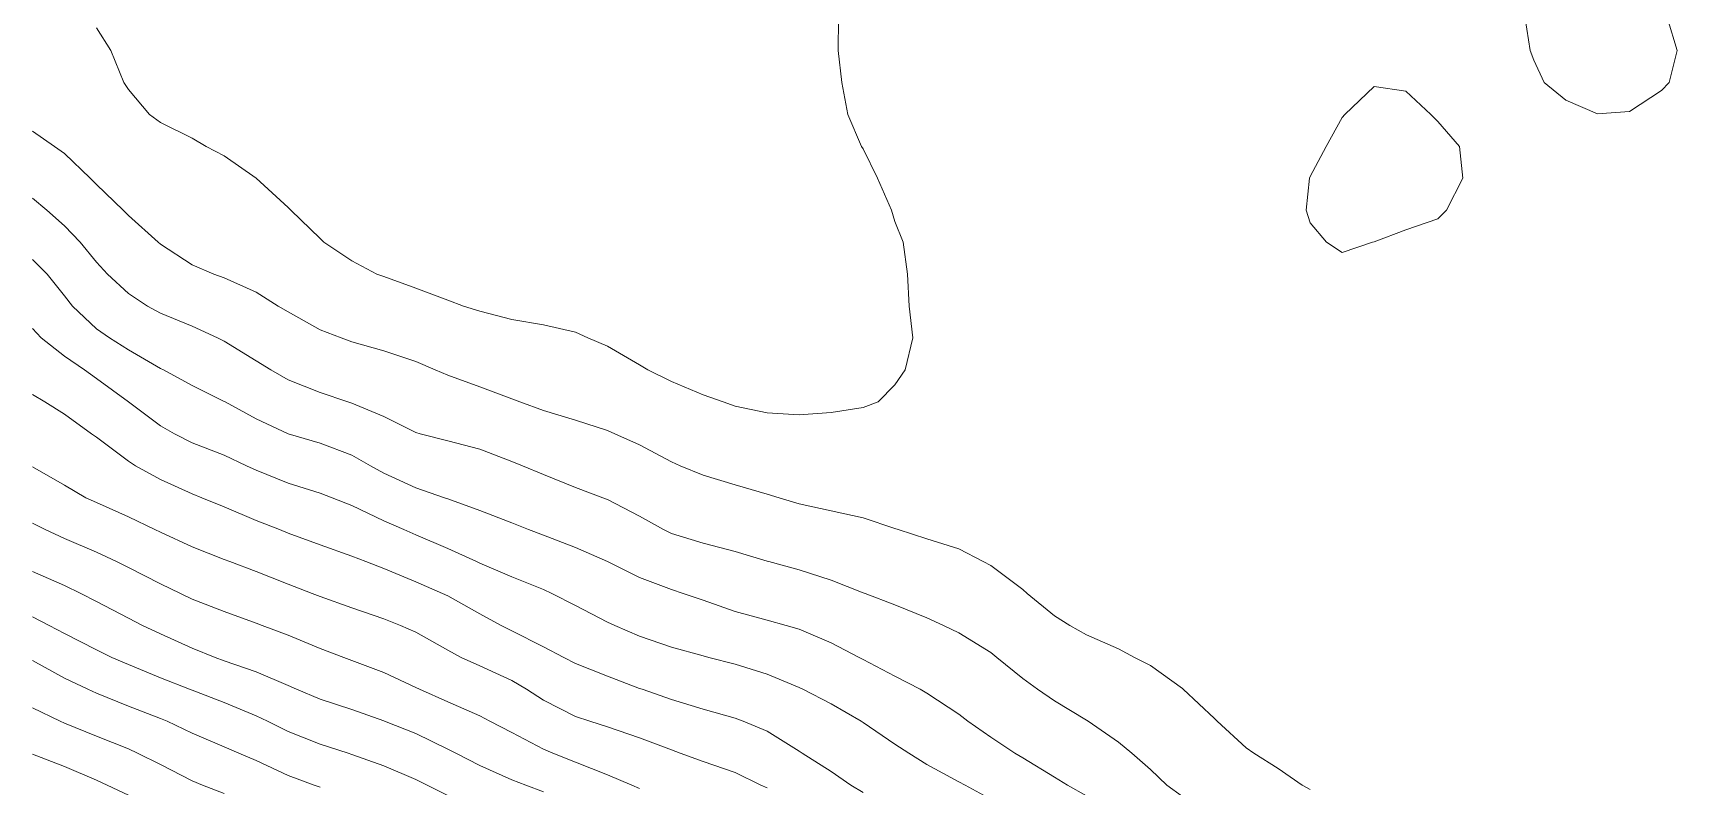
# Model space of a CAD drawing. Header units: centimetres. Extents: x 0 to 642158, y -847 to 649707.
# Drawn here: x 616968.25 to 616993.99, y 620200.23 to 620212.03 of the extents above; entities that cross this region are included whole.
import ezdxf

# ---------------------------------------------------------------- set-up
doc = ezdxf.new("R2010")
doc.units = ezdxf.units.CM
doc.header["$MEASUREMENT"] = 0
doc.layers.add('WAL_topographie 0.5', color=253, linetype='Continuous', lineweight=20)

msp = doc.modelspace()

# ---------------------------------------------------------------- linework, layer by layer
at = {"layer": 'WAL_topographie 0.5'}
for points in [[(616980.867, 620212.25), (616980.859, 620211.75), (616980.92, 620211.25), (616981.012, 620210.75), (616981.226, 620210.25), (616981.25, 620210.21), (616981.475, 620209.75), (616981.694, 620209.25), (616981.75, 620209.075), (616981.879, 620208.75), (616981.944, 620208.25), (616981.974, 620207.75), (616982.029, 620207.25), (616981.91, 620206.75), (616981.75, 620206.515), (616981.485, 620206.25)], [(616991.618, 620212.25), (616991.694, 620211.75), (616991.75, 620211.598), (616991.913, 620211.25), (616992.25, 620210.975), (616992.75, 620210.759), (616993.25, 620210.794), (616993.75, 620211.125), (616993.87, 620211.25), (616993.995, 620211.75), (616993.846, 620212.25)], [(616981.485, 620206.25), (616981.25, 620206.161), (616980.75, 620206.082), (616980.25, 620206.046), (616979.75, 620206.079), (616979.25, 620206.185), (616979.061, 620206.25), (616978.75, 620206.358), (616978.25, 620206.57), (616977.879, 620206.75), (616977.75, 620206.829), (616977.25, 620207.123), (616976.944, 620207.25), (616976.75, 620207.342), (616976.25, 620207.455), (616975.75, 620207.541), (616975.25, 620207.668), (616974.997, 620207.75), (616974.75, 620207.841), (616974.25, 620208.032), (616973.75, 620208.213), (616973.64, 620208.25), (616973.25, 620208.456), (616972.81, 620208.75), (616972.75, 620208.81), (616972.295, 620209.25), (616972.25, 620209.291), (616971.75, 620209.75), (616971.75, 620209.75), (616971.25, 620210.104), (616970.967, 620210.25), (616970.75, 620210.379), (616970.25, 620210.626), (616970.082, 620210.75), (616969.75, 620211.142), (616969.679, 620211.25), (616969.474, 620211.75), (616969.25, 620212.106)], [(616988.75, 620208.586), (616989.225, 620208.75), (616989.25, 620208.757), (616989.75, 620208.944), (616990.25, 620209.118), (616990.386, 620209.25), (616990.638, 620209.75), (616990.586, 620210.25), (616990.25, 620210.637), (616990.137, 620210.75), (616989.75, 620211.116), (616989.25, 620211.19), (616988.792, 620210.75), (616988.75, 620210.7), (616988.503, 620210.25), (616988.25, 620209.776), (616988.24, 620209.75), (616988.187, 620209.25), (616988.25, 620209.053), (616988.506, 620208.75), (616988.75, 620208.586)], [(616988.25, 620200.181), (616988.126, 620200.25), (616987.75, 620200.51), (616987.367, 620200.75), (616987.25, 620200.834), (616986.796, 620201.25), (616986.75, 620201.291), (616986.262, 620201.75), (616986.25, 620201.761), (616985.75, 620202.121), (616985.502, 620202.25), (616985.25, 620202.383), (616984.75, 620202.604), (616984.488, 620202.75), (616984.25, 620202.899), (616983.82, 620203.25), (616983.75, 620203.31), (616983.25, 620203.688), (616983.13, 620203.75), (616982.75, 620203.948), (616982.25, 620204.108), (616981.803, 620204.25), (616981.75, 620204.268), (616981.25, 620204.433), (616980.75, 620204.543), (616980.25, 620204.653), (616979.937, 620204.75), (616979.75, 620204.807), (616979.25, 620204.952), (616978.75, 620205.105), (616978.39, 620205.25), (616978.25, 620205.312), (616977.75, 620205.579), (616977.366, 620205.75), (616977.25, 620205.8), (616976.75, 620205.962), (616976.25, 620206.115), (616975.88, 620206.25), (616975.75, 620206.299), (616975.25, 620206.488), (616974.75, 620206.666), (616974.551, 620206.75), (616974.25, 620206.881), (616973.75, 620207.051), (616973.25, 620207.191), (616973.082, 620207.25), (616972.75, 620207.378), (616972.25, 620207.658), (616972.097, 620207.75), (616971.75, 620207.969), (616971.25, 620208.19), (616971.085, 620208.25), (616970.75, 620208.398), (616970.25, 620208.719), (616970.214, 620208.75), (616969.75, 620209.167), (616969.667, 620209.25), (616969.25, 620209.653), (616969.153, 620209.75), (616968.75, 620210.139), (616968.592, 620210.25), (616968.25, 620210.487)], [(616986.25, 620200.069), (616986.004, 620200.25), (616985.75, 620200.495), (616985.456, 620200.75), (616985.25, 620200.924), (616984.774, 620201.25), (616984.75, 620201.265), (616984.25, 620201.57), (616983.984, 620201.75), (616983.75, 620201.919), (616983.345, 620202.25), (616983.25, 620202.327), (616982.75, 620202.632), (616982.508, 620202.75), (616982.25, 620202.868), (616981.75, 620203.072), (616981.284, 620203.25), (616981.25, 620203.262), (616980.75, 620203.461), (616980.25, 620203.621), (616979.776, 620203.75), (616979.75, 620203.758), (616979.25, 620203.908), (616978.75, 620204.04), (616978.25, 620204.189), (616978.127, 620204.25), (616977.75, 620204.459), (616977.25, 620204.722), (616977.175, 620204.75), (616976.75, 620204.91), (616976.25, 620205.111), (616975.917, 620205.25), (616975.75, 620205.319), (616975.25, 620205.512), (616974.75, 620205.64), (616974.319, 620205.75), (616974.25, 620205.77), (616973.75, 620206.02), (616973.25, 620206.229), (616973.185, 620206.25), (616972.75, 620206.397), (616972.25, 620206.594), (616971.978, 620206.75), (616971.75, 620206.891), (616971.25, 620207.198), (616971.145, 620207.25), (616970.75, 620207.434), (616970.25, 620207.641), (616970.047, 620207.75), (616969.75, 620207.945), (616969.425, 620208.25), (616969.25, 620208.439), (616968.994, 620208.75), (616968.75, 620209.006), (616968.475, 620209.25), (616968.25, 620209.441)], [(616984.75, 620200.081), (616984.451, 620200.25), (616984.25, 620200.374), (616983.75, 620200.678), (616983.628, 620200.75), (616983.25, 620201), (616982.892, 620201.25), (616982.75, 620201.362), (616982.25, 620201.691), (616982.145, 620201.75), (616981.75, 620201.957), (616981.25, 620202.219), (616981.19, 620202.25), (616980.75, 620202.48), (616980.25, 620202.692), (616980.048, 620202.75), (616979.75, 620202.83), (616979.25, 620202.968), (616978.75, 620203.143), (616978.436, 620203.25), (616978.25, 620203.311), (616977.75, 620203.498), (616977.25, 620203.75), (616977.25, 620203.75), (616976.75, 620203.971), (616976.25, 620204.163), (616976.013, 620204.25), (616975.75, 620204.356), (616975.25, 620204.549), (616974.75, 620204.732), (616974.701, 620204.75), (616974.25, 620204.904), (616973.75, 620205.135), (616973.539, 620205.25), (616973.25, 620205.414), (616972.75, 620205.606), (616972.25, 620205.75), (616972.25, 620205.75), (616971.75, 620205.986), (616971.264, 620206.25), (616971.25, 620206.258), (616970.75, 620206.508), (616970.299, 620206.75), (616970.25, 620206.774), (616969.75, 620207.063), (616969.456, 620207.25), (616969.25, 620207.395), (616968.876, 620207.75), (616968.75, 620207.909), (616968.476, 620208.25), (616968.25, 620208.481)], [(616983.25, 620200.032), (616982.847, 620200.25), (616982.75, 620200.303), (616982.25, 620200.574), (616981.968, 620200.75), (616981.75, 620200.89), (616981.25, 620201.231), (616981.22, 620201.25), (616980.75, 620201.521), (616980.307, 620201.75), (616980.25, 620201.777), (616979.75, 620201.985), (616979.25, 620202.144), (616978.838, 620202.25), (616978.75, 620202.274), (616978.25, 620202.407), (616977.75, 620202.584), (616977.366, 620202.75), (616977.25, 620202.803), (616976.75, 620203.063), (616976.381, 620203.25), (616976.25, 620203.31), (616975.75, 620203.509), (616975.25, 620203.727), (616975.201, 620203.75), (616974.75, 620203.952), (616974.25, 620204.167), (616974.062, 620204.25), (616973.75, 620204.386), (616973.25, 620204.626), (616972.938, 620204.75), (616972.75, 620204.823), (616972.25, 620204.978), (616971.75, 620205.182), (616971.6, 620205.25), (616971.25, 620205.416), (616970.75, 620205.61), (616970.47, 620205.75), (616970.25, 620205.873), (616969.753, 620206.25), (616969.75, 620206.252), (616969.25, 620206.618), (616969.063, 620206.75), (616968.75, 620206.966), (616968.384, 620207.25), (616968.25, 620207.397)], [(616981.25, 620200.134), (616981.062, 620200.25), (616980.75, 620200.464), (616980.295, 620200.75), (616980.25, 620200.779), (616979.75, 620201.097), (616979.374, 620201.25), (616979.25, 620201.296), (616978.75, 620201.437), (616978.25, 620201.588), (616977.791, 620201.75), (616977.75, 620201.765), (616977.25, 620201.958), (616976.75, 620202.154), (616976.565, 620202.25), (616976.25, 620202.416), (616975.75, 620202.665), (616975.584, 620202.75), (616975.25, 620202.931), (616974.75, 620203.211), (616974.668, 620203.25), (616974.25, 620203.43), (616973.75, 620203.642), (616973.466, 620203.75), (616973.25, 620203.834), (616972.75, 620204.01), (616972.25, 620204.196), (616972.113, 620204.25), (616971.75, 620204.392), (616971.25, 620204.606), (616970.901, 620204.75), (616970.75, 620204.81), (616970.25, 620205.033), (616969.861, 620205.25), (616969.75, 620205.322), (616969.25, 620205.697), (616969.174, 620205.75), (616968.75, 620206.058), (616968.444, 620206.25), (616968.25, 620206.363)], [(616979.75, 620200.207), (616979.653, 620200.25), (616979.25, 620200.448), (616978.75, 620200.622), (616978.388, 620200.75), (616978.25, 620200.8), (616977.75, 620200.992), (616977.25, 620201.162), (616976.974, 620201.25), (616976.75, 620201.324), (616976.25, 620201.582), (616975.981, 620201.75), (616975.75, 620201.886), (616975.25, 620202.116), (616974.961, 620202.25), (616974.75, 620202.364), (616974.25, 620202.645), (616974.009, 620202.75), (616973.75, 620202.853), (616973.25, 620203.027), (616972.75, 620203.202), (616972.629, 620203.25), (616972.25, 620203.397), (616971.75, 620203.596), (616971.336, 620203.75), (616971.25, 620203.784), (616970.75, 620203.98), (616970.25, 620204.209), (616970.164, 620204.25), (616969.75, 620204.449), (616969.25, 620204.674), (616969.086, 620204.75), (616968.75, 620204.944), (616968.25, 620205.233)], [(616977.75, 620200.197), (616977.631, 620200.25), (616977.25, 620200.413), (616976.75, 620200.607), (616976.394, 620200.75), (616976.25, 620200.814), (616975.75, 620201.076), (616975.41, 620201.25), (616975.25, 620201.332), (616974.75, 620201.553), (616974.307, 620201.75), (616974.25, 620201.779), (616973.75, 620202.015), (616973.25, 620202.202), (616973.12, 620202.25), (616972.75, 620202.39), (616972.25, 620202.599), (616971.846, 620202.75), (616971.75, 620202.786), (616971.25, 620202.968), (616970.75, 620203.162), (616970.566, 620203.25), (616970.25, 620203.399), (616969.75, 620203.656), (616969.564, 620203.75), (616969.25, 620203.897), (616968.75, 620204.113), (616968.447, 620204.25), (616968.25, 620204.351)], [(616976.25, 620200.143), (616975.97, 620200.25), (616975.75, 620200.335), (616975.25, 620200.559), (616974.875, 620200.75), (616974.75, 620200.814), (616974.25, 620201.057), (616973.759, 620201.25), (616973.75, 620201.254), (616973.25, 620201.432), (616972.75, 620201.598), (616972.383, 620201.75), (616972.25, 620201.808), (616971.75, 620202.023), (616971.25, 620202.198), (616971.109, 620202.25), (616970.75, 620202.395), (616970.25, 620202.618), (616969.972, 620202.75), (616969.75, 620202.866), (616969.25, 620203.127), (616969.006, 620203.25), (616968.75, 620203.373), (616968.25, 620203.595)], [(616974.75, 620200.086), (616974.426, 620200.25), (616974.25, 620200.339), (616973.75, 620200.551), (616973.25, 620200.731), (616973.192, 620200.75), (616972.75, 620200.892), (616972.25, 620201.09), (616971.927, 620201.25), (616971.75, 620201.336), (616971.25, 620201.542), (616970.75, 620201.734), (616970.709, 620201.75), (616970.25, 620201.931), (616969.75, 620202.136), (616969.493, 620202.25), (616969.25, 620202.368), (616968.75, 620202.626), (616968.511, 620202.75), (616968.25, 620202.883)], [(616972.75, 620200.216), (616972.656, 620200.25), (616972.25, 620200.401), (616971.75, 620200.634), (616971.48, 620200.75), (616971.25, 620200.849), (616970.75, 620201.061), (616970.358, 620201.25), (616970.25, 620201.294), (616969.75, 620201.486), (616969.25, 620201.688), (616969.115, 620201.75), (616968.75, 620201.924), (616968.25, 620202.2)], [(616971.25, 620200.116), (616970.909, 620200.25), (616970.75, 620200.318), (616970.25, 620200.574), (616969.894, 620200.75), (616969.75, 620200.816), (616969.25, 620201.015), (616968.75, 620201.218), (616968.68, 620201.25), (616968.25, 620201.461)], [(616969.75, 620200.09), (616969.42, 620200.25), (616969.25, 620200.329), (616968.75, 620200.541), (616968.25, 620200.736)]]:
    msp.add_lwpolyline(points, dxfattribs=at)

doc.saveas('drawing.dxf')
